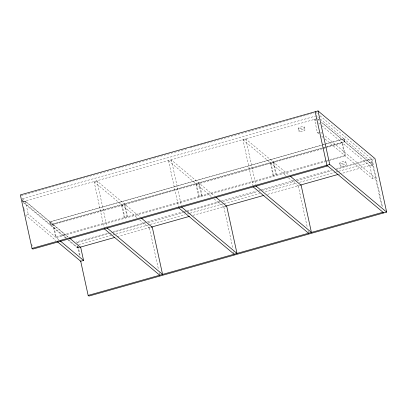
<?xml version="1.0" encoding="UTF-8"?>
<svg xmlns="http://www.w3.org/2000/svg" width="407" height="407" viewBox="0 0 407 407"><rect width="100%" height="100%" fill="white"/><g stroke="black" fill="none" stroke-linecap="round" stroke-linejoin="round"><path stroke-width="0.31" stroke-dasharray="2.04 1.53" d="M21.149 195.574L115.964 168.829M118.412 168.137L153.281 158.303M153.892 158.13L187.535 148.641M189.983 147.95L223.626 138.461M224.242 138.288L314.163 112.922M320.334 119.053L343.996 138.858L344.617 141.697L50.422 224.679L22.894 201.638L22.273 198.799L316.468 115.817L318.401 117.435M22.894 201.638L317.089 118.656L319.022 120.274M23.118 201.816L25.397 201.175L68.111 236.92M104.39 228.902L94.119 181.787L96.973 180.983L140.171 217.14M178.815 207.911L168.544 160.796L171.398 159.992L214.596 196.143M253.108 186.299L242.969 139.805L245.818 139.001L289.021 175.152M318.829 133.806L317.374 132.59L314.54 119.617L315.684 119.292M58.806 239.738L28.225 214.148L25.376 214.952L55.957 240.542M317.374 132.59L320.223 131.787L322.161 133.41M22.273 198.799L49.807 221.84L321.367 145.238M321.978 145.07L324.425 144.378M325.04 144.205L343.996 138.858M66.453 238.09L50.514 224.756L49.898 221.917L322.685 144.973M323.295 144.8L325.742 144.109M326.353 143.936L344.088 138.935L371.622 161.971L372.237 164.81L340.435 173.784M50.514 224.756L322.079 148.153M322.69 147.98L344.709 141.773L372.237 164.81M322.436 148.794L53.465 224.664L56.293 237.637L325.264 161.767M323.046 148.621L324.883 148.107M325.493 147.934L342.608 143.106L345.436 156.079L325.875 161.594M326.297 160.582L55.494 236.966L52.666 223.992M326.913 160.409L329.355 159.722M329.965 159.549L344.637 155.408L341.809 142.435M107.682 233.079L76.485 241.88L77.284 242.552L77.554 243.778M113.187 231.527L146.83 222.039M147.441 221.866L183.532 211.686M184.147 211.513L186.594 210.821M187.205 210.648L220.848 201.16M221.459 200.987L256.329 191.153M258.776 190.461L260.612 189.942M261.223 189.774L295.477 180.108M296.087 179.935L330.957 170.101M336.462 168.549L371.332 158.715L381.791 206.695M77.284 242.552L109.091 233.577M109.707 233.404L111.538 232.885M112.154 232.712L145.798 223.224M148.245 222.532L183.109 212.698M183.725 212.525L186.167 211.838M186.782 211.665L220.426 202.172M222.873 201.485L257.127 191.824M262.632 190.267L294.444 181.298M296.891 180.606L331.756 170.772M335.429 169.734L373.84 158.903M78.648 244.612L115.349 234.259M115.959 234.086L149.598 224.598M150.208 224.425L185.073 214.591M187.52 213.899L189.352 213.385M189.967 213.212L223.606 203.724M224.216 203.551L259.691 193.544M265.196 191.992L296.388 183.191M299.445 182.331L335.536 172.151M336.146 171.978L337.978 171.464M338.593 171.291L371.622 161.971M68.869 240.115L78.042 247.792L79.268 247.446M117.191 236.752L150.829 227.264M193.03 215.359L224.837 206.39M267.648 194.312L299.455 185.343M338.599 174.298L339.825 173.957M80.734 247.481L77.879 248.285L68.172 240.161M139.718 219.948L149.455 228.098L152.304 227.294M214.138 198.957L223.881 207.107L226.16 206.461M288.563 177.961L298.3 186.111L301.155 185.307M321.825 125.707L369.877 165.924L372.726 165.12L321.759 122.466M325.137 139.087L372.705 178.897L375.554 178.093L324.104 135.038M315.684 112.144L318.116 114.179M320.06 115.807L372.13 159.386L382.728 207.982M317.394 118.813L318.849 120.029M321.433 122.293L344.617 141.697M314.54 119.617L316.483 121.24M318.427 122.863L319.882 124.084M321.739 136.248L323.194 137.464M242.969 139.805L286.167 175.956M168.544 160.796L211.742 196.947M94.119 181.787L137.322 217.943M49.898 221.917L68.249 237.276M23.031 202.386L65.746 238.131M369.877 165.924L372.705 178.897M344.088 138.935L344.709 141.773M345.802 161.752L346.423 164.591M339.723 163.121L340.338 165.959M304.37 127.081L304.991 129.914M298.29 128.449L298.911 131.288M298.3 186.111L307.356 227.645M308.033 230.744L308.44 232.606M273.886 162.49L276.714 175.463L275.915 174.791L273.087 161.818M271.037 163.293L273.865 176.267L273.066 175.6L270.238 162.622M245.818 139.001L255.957 185.49M223.881 207.107L232.936 248.636M233.608 251.74L234.152 254.217M199.461 183.481L202.289 196.454L201.49 195.787L198.662 182.814M196.612 184.285L199.44 197.258L198.641 196.591L195.813 183.618M171.398 159.992L181.532 206.486M149.455 228.098L158.511 269.632M159.188 272.731L159.727 275.208M125.041 204.472L127.869 217.45L127.065 216.778L124.237 203.805M122.186 205.281L125.015 218.254L124.216 217.582L121.388 204.609M96.973 180.983L107.107 227.477M78.088 246.24L80.367 256.7M77.671 246.093L78.042 247.792M77.422 246.184L79.569 256.028M49.807 221.84L50.422 224.679M25.397 201.175L28.225 214.148M22.09 199.878L22.492 201.724M23.626 206.919L24.028 208.776M24.166 209.391L24.568 211.243M31.746 244.169L32.148 246.016M341.753 166.351A3.114 0.87 -12.3 0 0 346.428 164.703A3.114 0.87 -12.3 0 0 341.961 164.774A3.114 0.87 -12.3 0 0 341.753 166.351M341.132 163.512A3.114 0.87 -12.3 0 0 345.808 161.864A3.114 0.87 -12.3 0 0 341.346 161.935A3.114 0.87 -12.3 0 0 341.132 163.512M300.32 131.68A3.114 0.87 -12.3 0 0 304.996 130.026A3.114 0.87 -12.3 0 0 300.529 130.098A3.114 0.87 -12.3 0 0 300.32 131.68M299.7 128.841A3.114 0.87 -12.3 0 0 304.375 127.188A3.114 0.87 -12.3 0 0 299.913 127.264A3.114 0.87 -12.3 0 0 299.7 128.841"/><path stroke-width="0.61" d="M80.642 260.948L88.151 295.401L88.955 296.067L386.65 212.098L374.979 158.577L318.045 110.933L20.35 194.902L32.021 248.423L32.819 249.089L327.666 165.924M32.021 248.423L329.716 164.448L386.65 212.098M79.879 247.278L114.743 237.444M151.44 227.091L189.362 216.397M225.447 206.217L263.98 195.345M300.676 184.997L337.988 174.471M69.566 238.141L80.734 247.481L83.562 260.455L80.708 261.258L57.412 241.763M88.151 295.401L382.997 212.23M383.801 212.902L326.867 165.252L315.196 111.737M290.44 176.343L301.155 185.307L311.426 232.422L256.089 186.111M253.24 186.915L308.577 233.226M216.015 197.334L226.73 206.303L237.001 253.413L181.67 207.107M178.815 207.911L234.152 254.217M141.595 218.33L152.304 227.294L162.576 274.404L107.245 228.098M104.39 228.902L159.727 275.208M60.261 240.959L83.562 260.455M318.045 110.933L329.716 164.448"/></g></svg>
